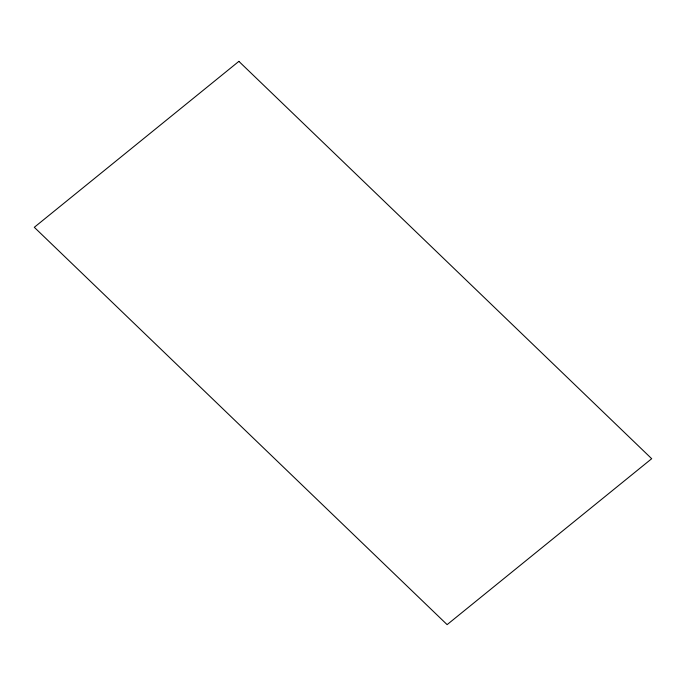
<?xml version="1.0" encoding="UTF-8"?>
<svg xmlns="http://www.w3.org/2000/svg" width="686" height="686" viewBox="0 0 686 686"><rect width="100%" height="100%" fill="white"/><g stroke="black" fill="none" stroke-linecap="round" stroke-linejoin="round"><path stroke-width="1.03" d="M238.882 61.363L34.3 227.298L447.118 624.637L651.7 458.702L238.882 61.363"/></g></svg>
